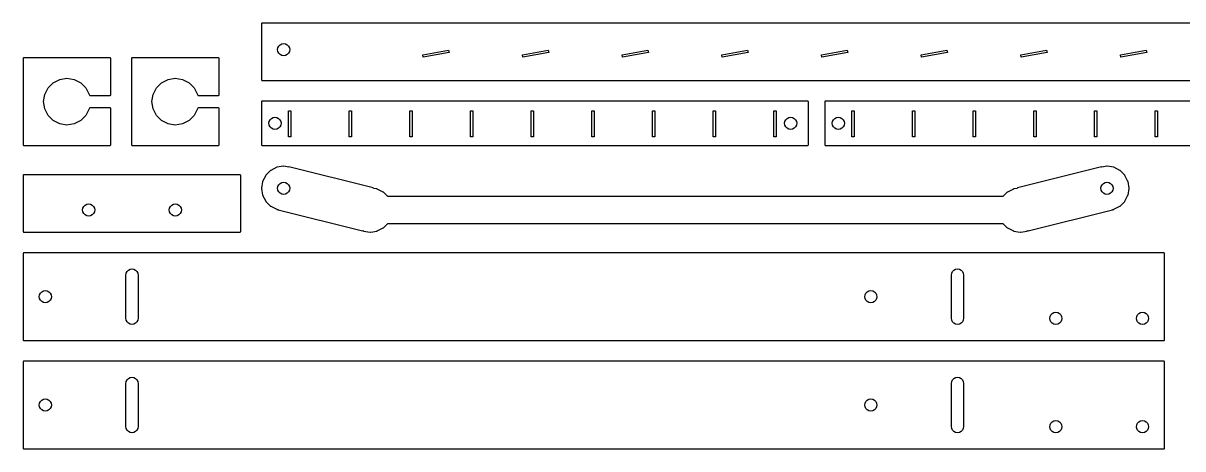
# Model space of a CAD drawing. Header units: metres. Extents: x 5 to 415, y 5 to 293.
# Drawn here: x 4.9 to 272.5, y 194.9 to 293.1 of the extents above; entities that cross this region are included whole.
import ezdxf

# ---------------------------------------------------------------- set-up
doc = ezdxf.new("R2010")
doc.units = ezdxf.units.M

msp = doc.modelspace()

# ---------------------------------------------------------------- linework, layer by layer
for p, q in [((60, 293.1), (59.9, 293)), ((59.9, 293), (59.9, 280)), ((304, 293.1), (60, 293.1)), ((63.6012, 287), (63.6697, 287.432)), ((63.6697, 286.568), (63.6012, 287)), ((63.6697, 287.432), (63.8684, 287.822)), ((63.8684, 286.178), (63.6697, 286.568)), ((63.8684, 287.822), (64.1779, 288.132)), ((64.1779, 288.132), (64.5677, 288.33)), ((64.5677, 288.33), (65, 288.399)), ((65, 288.399), (65.4323, 288.33)), ((65.4323, 288.33), (65.8222, 288.132)), ((65.8222, 288.132), (66.1316, 287.822)), ((66.1316, 287.822), (66.3303, 287.432)), ((66.3303, 286.568), (66.1316, 286.178)), ((66.3303, 287.432), (66.3988, 287)), ((66.3988, 287), (66.3303, 286.568)), ((97.1158, 285.822), (103.074, 286.873)), ((103.168, 286.341), (97.2096, 285.291)), ((103.074, 286.873), (103.168, 286.341)), ((120.116, 285.822), (126.074, 286.873)), ((126.168, 286.341), (120.21, 285.291)), ((126.074, 286.873), (126.168, 286.341)), ((143.116, 285.822), (149.074, 286.873)), ((149.168, 286.341), (143.21, 285.291)), ((149.074, 286.873), (149.168, 286.341)), ((166.116, 285.822), (172.074, 286.873)), ((172.168, 286.341), (166.21, 285.291)), ((172.074, 286.873), (172.168, 286.341)), ((189.116, 285.822), (195.074, 286.873)), ((195.168, 286.341), (189.21, 285.291)), ((195.074, 286.873), (195.168, 286.341)), ((212.116, 285.822), (218.074, 286.873)), ((218.168, 286.341), (212.21, 285.291)), ((218.074, 286.873), (218.168, 286.341)), ((235.116, 285.822), (241.074, 286.873)), ((241.168, 286.341), (235.21, 285.291)), ((241.074, 286.873), (241.168, 286.341)), ((258.116, 285.822), (264.074, 286.873)), ((264.168, 286.341), (258.21, 285.291)), ((264.074, 286.873), (264.168, 286.341)), ((5, 285.1), (4.89999, 285)), ((4.89999, 285), (4.89999, 265)), ((25, 285.1), (5, 285.1)), ((25.1, 285), (25, 285.1)), ((25.1, 276.5), (25.1, 285)), ((30, 285.1), (29.9, 285)), ((29.9, 285), (29.9, 265)), ((50, 285.1), (30, 285.1)), ((50.1, 285), (50, 285.1)), ((50.1, 276.5), (50.1, 285)), ((64.1779, 285.868), (63.8684, 286.178)), ((64.5677, 285.67), (64.1779, 285.868)), ((65, 285.601), (64.5677, 285.67)), ((65.4323, 285.67), (65, 285.601)), ((65.8222, 285.868), (65.4323, 285.67)), ((66.1316, 286.178), (65.8222, 285.868)), ((97.2096, 285.291), (97.1158, 285.822)), ((120.21, 285.291), (120.116, 285.822)), ((143.21, 285.291), (143.116, 285.822)), ((166.21, 285.291), (166.116, 285.822)), ((189.21, 285.291), (189.116, 285.822)), ((212.21, 285.291), (212.116, 285.822)), ((235.21, 285.291), (235.116, 285.822)), ((258.21, 285.291), (258.116, 285.822)), ((10.6323, 278.173), (11.8267, 279.368)), ((11.8267, 279.368), (13.3317, 280.135)), ((13.3317, 280.135), (15, 280.399)), ((15, 280.399), (16.6683, 280.135)), ((16.6683, 280.135), (18.1733, 279.368)), ((18.1733, 279.368), (19.3677, 278.173)), ((35.6323, 278.173), (36.8267, 279.368)), ((36.8267, 279.368), (38.3317, 280.135)), ((38.3317, 280.135), (40, 280.399)), ((40, 280.399), (41.6683, 280.135)), ((41.6683, 280.135), (43.1733, 279.368)), ((43.1733, 279.368), (44.3677, 278.173)), ((59.9, 280), (60, 279.9)), ((60, 279.9), (304, 279.9)), ((9.60124, 275), (9.86548, 276.668)), ((9.86548, 276.668), (10.6323, 278.173)), ((19.3677, 278.173), (20.1345, 276.668)), ((20.1345, 276.668), (20.1637, 276.484)), ((20.1637, 276.484), (20.2624, 276.4)), ((20.2624, 276.4), (25, 276.4)), ((25, 276.4), (25.1, 276.5)), ((34.6012, 275), (34.8655, 276.668)), ((34.8655, 276.668), (35.6323, 278.173)), ((44.3677, 278.173), (45.1345, 276.668)), ((45.1345, 276.668), (45.1637, 276.484)), ((45.1637, 276.484), (45.2624, 276.4)), ((45.2624, 276.4), (50, 276.4)), ((50, 276.4), (50.1, 276.5)), ((9.86548, 273.332), (9.60124, 275)), ((10.6323, 271.827), (9.86548, 273.332)), ((20.1345, 273.332), (19.3677, 271.827)), ((20.1637, 273.516), (20.1345, 273.332)), ((20.2624, 273.6), (20.1637, 273.516)), ((25, 273.6), (20.2624, 273.6)), ((25.1, 273.5), (25, 273.6)), ((25.1, 265), (25.1, 273.5)), ((34.8655, 273.332), (34.6012, 275)), ((35.6323, 271.827), (34.8655, 273.332)), ((45.1345, 273.332), (44.3677, 271.827)), ((45.1637, 273.516), (45.1345, 273.332)), ((45.2624, 273.6), (45.1637, 273.516)), ((50, 273.6), (45.2624, 273.6)), ((50.1, 273.5), (50, 273.6)), ((50.1, 265), (50.1, 273.5)), ((60, 275.1), (59.9, 275)), ((59.9, 275), (59.9, 265)), ((186, 275.1), (60, 275.1)), ((186.1, 275), (186, 275.1)), ((186.1, 265), (186.1, 275)), ((190, 275.1), (189.9, 275)), ((189.9, 275), (189.9, 265)), ((316, 275.1), (190, 275.1)), ((11.8267, 270.632), (10.6323, 271.827)), ((13.3317, 269.865), (11.8267, 270.632)), ((18.1733, 270.632), (16.6683, 269.865)), ((19.3677, 271.827), (18.1733, 270.632)), ((36.8267, 270.632), (35.6323, 271.827)), ((38.3317, 269.865), (36.8267, 270.632)), ((43.1733, 270.632), (41.6683, 269.865)), ((44.3677, 271.827), (43.1733, 270.632)), ((61.6012, 270), (61.6697, 270.432)), ((61.6697, 270.432), (61.8684, 270.822)), ((61.8684, 270.822), (62.1778, 271.132)), ((62.1778, 271.132), (62.5677, 271.33)), ((62.5677, 271.33), (63, 271.399)), ((63, 271.399), (63.4323, 271.33)), ((63.4323, 271.33), (63.8221, 271.132)), ((63.8221, 271.132), (64.1316, 270.822)), ((64.1316, 270.822), (64.3303, 270.432)), ((64.3303, 270.432), (64.3988, 270)), ((66.1, 266.85), (66.1, 272.9)), ((66.1, 272.9), (66.64, 272.9)), ((66.64, 272.9), (66.64, 266.85)), ((80.1, 266.85), (80.1, 272.9)), ((80.1, 272.9), (80.64, 272.9)), ((80.64, 272.9), (80.64, 266.85)), ((94.1, 266.85), (94.1, 272.9)), ((94.1, 272.9), (94.64, 272.9)), ((94.64, 272.9), (94.64, 266.85)), ((108.1, 266.85), (108.1, 272.9)), ((108.1, 272.9), (108.64, 272.9)), ((108.64, 272.9), (108.64, 266.85)), ((122.1, 266.85), (122.1, 272.9)), ((122.1, 272.9), (122.64, 272.9)), ((122.64, 272.9), (122.64, 266.85)), ((136.1, 266.85), (136.1, 272.9)), ((136.1, 272.9), (136.64, 272.9)), ((136.64, 272.9), (136.64, 266.85)), ((150.1, 266.85), (150.1, 272.9)), ((150.1, 272.9), (150.64, 272.9)), ((150.64, 272.9), (150.64, 266.85)), ((164.1, 266.85), (164.1, 272.9)), ((164.1, 272.9), (164.64, 272.9)), ((164.64, 272.9), (164.64, 266.85)), ((178.1, 266.85), (178.1, 272.9)), ((178.1, 272.9), (178.64, 272.9)), ((178.64, 272.9), (178.64, 266.85)), ((180.601, 270), (180.67, 270.432)), ((180.67, 270.432), (180.868, 270.822)), ((180.868, 270.822), (181.178, 271.132)), ((181.178, 271.132), (181.568, 271.33)), ((181.568, 271.33), (182, 271.399)), ((182, 271.399), (182.432, 271.33)), ((182.432, 271.33), (182.822, 271.132)), ((182.822, 271.132), (183.132, 270.822)), ((183.132, 270.822), (183.33, 270.432)), ((183.33, 270.432), (183.399, 270)), ((191.601, 270), (191.67, 270.432)), ((191.67, 270.432), (191.868, 270.822)), ((191.868, 270.822), (192.178, 271.132)), ((192.178, 271.132), (192.568, 271.33)), ((192.568, 271.33), (193, 271.399)), ((193, 271.399), (193.432, 271.33)), ((193.432, 271.33), (193.822, 271.132)), ((193.822, 271.132), (194.132, 270.822)), ((194.132, 270.822), (194.33, 270.432)), ((194.33, 270.432), (194.399, 270)), ((196.1, 266.85), (196.1, 272.9)), ((196.1, 272.9), (196.64, 272.9)), ((196.64, 272.9), (196.64, 266.85)), ((210.1, 266.85), (210.1, 272.9)), ((210.1, 272.9), (210.64, 272.9)), ((210.64, 272.9), (210.64, 266.85)), ((224.1, 266.85), (224.1, 272.9)), ((224.1, 272.9), (224.64, 272.9)), ((224.64, 272.9), (224.64, 266.85)), ((238.1, 266.85), (238.1, 272.9)), ((238.1, 272.9), (238.64, 272.9)), ((238.64, 272.9), (238.64, 266.85)), ((252.1, 266.85), (252.1, 272.9)), ((252.1, 272.9), (252.64, 272.9)), ((252.64, 272.9), (252.64, 266.85)), ((266.1, 266.85), (266.1, 272.9)), ((266.1, 272.9), (266.64, 272.9)), ((266.64, 272.9), (266.64, 266.85)), ((15, 269.601), (13.3317, 269.865)), ((16.6683, 269.865), (15, 269.601)), ((40, 269.601), (38.3317, 269.865)), ((41.6683, 269.865), (40, 269.601)), ((61.6697, 269.568), (61.6012, 270)), ((61.8684, 269.178), (61.6697, 269.568)), ((62.1778, 268.868), (61.8684, 269.178)), ((62.5677, 268.67), (62.1778, 268.868)), ((63, 268.601), (62.5677, 268.67)), ((63.4323, 268.67), (63, 268.601)), ((63.8221, 268.868), (63.4323, 268.67)), ((64.1316, 269.178), (63.8221, 268.868)), ((64.3303, 269.568), (64.1316, 269.178)), ((64.3988, 270), (64.3303, 269.568)), ((180.67, 269.568), (180.601, 270)), ((180.868, 269.178), (180.67, 269.568)), ((181.178, 268.868), (180.868, 269.178)), ((181.568, 268.67), (181.178, 268.868)), ((182, 268.601), (181.568, 268.67)), ((182.432, 268.67), (182, 268.601)), ((182.822, 268.868), (182.432, 268.67)), ((183.132, 269.178), (182.822, 268.868)), ((183.33, 269.568), (183.132, 269.178)), ((183.399, 270), (183.33, 269.568)), ((191.67, 269.568), (191.601, 270)), ((191.868, 269.178), (191.67, 269.568)), ((192.178, 268.868), (191.868, 269.178)), ((192.568, 268.67), (192.178, 268.868)), ((193, 268.601), (192.568, 268.67)), ((193.432, 268.67), (193, 268.601)), ((193.822, 268.868), (193.432, 268.67)), ((194.132, 269.178), (193.822, 268.868)), ((194.33, 269.568), (194.132, 269.178)), ((194.399, 270), (194.33, 269.568)), ((4.89999, 265), (5, 264.9)), ((25, 264.9), (25.1, 265)), ((29.9, 265), (30, 264.9)), ((50, 264.9), (50.1, 265)), ((59.9, 265), (60, 264.9)), ((66.64, 266.85), (66.1, 266.85)), ((80.64, 266.85), (80.1, 266.85)), ((94.64, 266.85), (94.1, 266.85)), ((108.64, 266.85), (108.1, 266.85)), ((122.64, 266.85), (122.1, 266.85)), ((136.64, 266.85), (136.1, 266.85)), ((150.64, 266.85), (150.1, 266.85)), ((164.64, 266.85), (164.1, 266.85)), ((178.64, 266.85), (178.1, 266.85)), ((186, 264.9), (186.1, 265)), ((189.9, 265), (190, 264.9)), ((196.64, 266.85), (196.1, 266.85)), ((210.64, 266.85), (210.1, 266.85)), ((224.64, 266.85), (224.1, 266.85)), ((238.64, 266.85), (238.1, 266.85)), ((252.64, 266.85), (252.1, 266.85)), ((266.64, 266.85), (266.1, 266.85)), ((5, 264.9), (25, 264.9)), ((30, 264.9), (50, 264.9)), ((60, 264.9), (186, 264.9)), ((190, 264.9), (316, 264.9)), ((63.4095, 259.844), (62.0157, 259.134)), ((63.4393, 259.854), (63.4095, 259.844)), ((64.9844, 260.099), (63.4393, 259.854)), ((65.0156, 260.099), (64.9844, 260.099)), ((66.181, 259.914), (65.0156, 260.099)), ((66.2369, 259.948), (66.181, 259.914)), ((85.6398, 255.097), (66.2369, 259.948)), ((253.763, 259.948), (234.36, 255.097)), ((253.819, 259.914), (253.763, 259.948)), ((254.984, 260.099), (253.819, 259.914)), ((255.016, 260.099), (254.984, 260.099)), ((256.561, 259.854), (255.016, 260.099)), ((256.59, 259.844), (256.561, 259.854)), ((257.984, 259.134), (256.59, 259.844)), ((5, 258.1), (4.89999, 258)), ((4.89999, 258), (4.89999, 245)), ((55, 258.1), (5, 258.1)), ((55.1, 258), (55, 258.1)), ((55.1, 245), (55.1, 258)), ((60.8658, 257.984), (60.1556, 256.59)), ((60.8842, 258.01), (60.8658, 257.984)), ((61.9904, 259.116), (60.8842, 258.01)), ((62.0157, 259.134), (61.9904, 259.116)), ((258.01, 259.116), (257.984, 259.134)), ((259.116, 258.01), (258.01, 259.116)), ((259.134, 257.984), (259.116, 258.01)), ((259.844, 256.59), (259.134, 257.984)), ((60.146, 256.561), (59.9012, 255.016)), ((59.9012, 255.016), (59.9012, 254.984)), ((59.9012, 254.984), (60.146, 253.439)), ((60.1556, 256.59), (60.146, 256.561)), ((63.6012, 255), (63.6697, 255.432)), ((63.6697, 254.568), (63.6012, 255)), ((63.6697, 255.432), (63.8684, 255.822)), ((63.8684, 254.178), (63.6697, 254.568)), ((63.8684, 255.822), (64.1779, 256.132)), ((64.1779, 256.132), (64.5677, 256.33)), ((64.5677, 256.33), (65, 256.399)), ((65, 256.399), (65.4323, 256.33)), ((65.4323, 256.33), (65.8221, 256.132)), ((65.8221, 256.132), (66.1316, 255.822)), ((66.1316, 255.822), (66.3303, 255.432)), ((66.3303, 254.568), (66.1316, 254.178)), ((66.3303, 255.432), (66.3988, 255)), ((66.3988, 255), (66.3303, 254.568)), ((85.7041, 254.99), (85.6398, 255.097)), ((86.5607, 254.854), (85.7041, 254.99)), ((86.5905, 254.844), (86.5607, 254.854)), ((87.9843, 254.134), (86.5905, 254.844)), ((233.41, 254.844), (232.016, 254.134)), ((233.439, 254.854), (233.41, 254.844)), ((234.296, 254.99), (233.439, 254.854)), ((234.36, 255.097), (234.296, 254.99)), ((253.601, 255), (253.67, 255.432)), ((253.67, 254.568), (253.601, 255)), ((253.67, 255.432), (253.868, 255.822)), ((253.868, 254.178), (253.67, 254.568)), ((253.868, 255.822), (254.178, 256.132)), ((254.178, 256.132), (254.568, 256.33)), ((254.568, 256.33), (255, 256.399)), ((255, 256.399), (255.432, 256.33)), ((255.432, 256.33), (255.822, 256.132)), ((255.822, 256.132), (256.132, 255.822)), ((256.132, 255.822), (256.33, 255.432)), ((256.33, 254.568), (256.132, 254.178)), ((256.33, 255.432), (256.399, 255)), ((256.399, 255), (256.33, 254.568)), ((259.854, 256.561), (259.844, 256.59)), ((260.099, 255.016), (259.854, 256.561)), ((259.854, 253.439), (260.099, 254.984)), ((260.099, 254.984), (260.099, 255.016)), ((60.146, 253.439), (60.1556, 253.41)), ((60.1556, 253.41), (60.8658, 252.016)), ((60.8658, 252.016), (60.8842, 251.99)), ((60.8842, 251.99), (61.9904, 250.884)), ((64.1779, 253.868), (63.8684, 254.178)), ((64.5677, 253.67), (64.1779, 253.868)), ((65, 253.601), (64.5677, 253.67)), ((65.4323, 253.67), (65, 253.601)), ((65.8221, 253.868), (65.4323, 253.67)), ((66.1316, 254.178), (65.8221, 253.868)), ((88.0096, 254.116), (87.9843, 254.134)), ((89.0254, 253.1), (88.0096, 254.116)), ((230.975, 253.1), (89.0254, 253.1)), ((231.99, 254.116), (230.975, 253.1)), ((232.016, 254.134), (231.99, 254.116)), ((254.178, 253.868), (253.868, 254.178)), ((254.568, 253.67), (254.178, 253.868)), ((255, 253.601), (254.568, 253.67)), ((255.432, 253.67), (255, 253.601)), ((255.822, 253.868), (255.432, 253.67)), ((256.132, 254.178), (255.822, 253.868)), ((258.01, 250.884), (259.116, 251.99)), ((259.116, 251.99), (259.134, 252.016)), ((259.134, 252.016), (259.844, 253.41)), ((259.844, 253.41), (259.854, 253.439)), ((18.6012, 250), (18.6697, 250.432)), ((18.6697, 249.568), (18.6012, 250)), ((18.6697, 250.432), (18.8684, 250.822)), ((18.8684, 249.178), (18.6697, 249.568)), ((18.8684, 250.822), (19.1778, 251.132)), ((19.1778, 248.868), (18.8684, 249.178)), ((19.1778, 251.132), (19.5677, 251.33)), ((19.5677, 251.33), (20, 251.399)), ((20, 251.399), (20.4323, 251.33)), ((20.4323, 251.33), (20.8221, 251.132)), ((20.8221, 251.132), (21.1316, 250.822)), ((21.1316, 249.178), (20.8221, 248.868)), ((21.1316, 250.822), (21.3303, 250.432)), ((21.3303, 249.568), (21.1316, 249.178)), ((21.3303, 250.432), (21.3988, 250)), ((21.3988, 250), (21.3303, 249.568)), ((38.6012, 250), (38.6697, 250.432)), ((38.6697, 249.568), (38.6012, 250)), ((38.6697, 250.432), (38.8684, 250.822)), ((38.8684, 249.178), (38.6697, 249.568)), ((38.8684, 250.822), (39.1778, 251.132)), ((39.1778, 248.868), (38.8684, 249.178)), ((39.1778, 251.132), (39.5677, 251.33)), ((39.5677, 251.33), (40, 251.399)), ((40, 251.399), (40.4323, 251.33)), ((40.4323, 251.33), (40.8221, 251.132)), ((40.8221, 251.132), (41.1316, 250.822)), ((41.1316, 249.178), (40.8221, 248.868)), ((41.1316, 250.822), (41.3303, 250.432)), ((41.3303, 249.568), (41.1316, 249.178)), ((41.3303, 250.432), (41.3988, 250)), ((41.3988, 250), (41.3303, 249.568)), ((61.9904, 250.884), (62.0157, 250.866)), ((62.0157, 250.866), (63.4095, 250.156)), ((63.4095, 250.156), (63.4393, 250.146)), ((63.4393, 250.146), (63.735, 250.099)), ((63.735, 250.099), (63.7631, 250.052)), ((63.7631, 250.052), (83.1659, 245.202)), ((236.834, 245.202), (256.237, 250.052)), ((256.237, 250.052), (256.265, 250.099)), ((256.265, 250.099), (256.561, 250.146)), ((256.561, 250.146), (256.59, 250.156)), ((256.59, 250.156), (257.984, 250.866)), ((257.984, 250.866), (258.01, 250.884)), ((19.5677, 248.67), (19.1778, 248.868)), ((20, 248.601), (19.5677, 248.67)), ((20.4323, 248.67), (20, 248.601)), ((20.8221, 248.868), (20.4323, 248.67)), ((39.5677, 248.67), (39.1778, 248.868)), ((40, 248.601), (39.5677, 248.67)), ((40.4323, 248.67), (40, 248.601)), ((40.8221, 248.868), (40.4323, 248.67)), ((88.0096, 245.884), (89.0254, 246.9)), ((89.0254, 246.9), (230.975, 246.9)), ((230.975, 246.9), (231.99, 245.884)), ((4.89999, 245), (5, 244.9)), ((5, 244.9), (55, 244.9)), ((55, 244.9), (55.1, 245)), ((83.1659, 245.202), (83.2364, 245.244)), ((83.2364, 245.244), (83.4095, 245.156)), ((83.4095, 245.156), (83.4393, 245.146)), ((83.4393, 245.146), (84.9844, 244.901)), ((84.9844, 244.901), (85.0156, 244.901)), ((85.0156, 244.901), (86.5607, 245.146)), ((86.5607, 245.146), (86.5905, 245.156)), ((86.5905, 245.156), (87.9843, 245.866)), ((87.9843, 245.866), (88.0096, 245.884)), ((231.99, 245.884), (232.016, 245.866)), ((232.016, 245.866), (233.41, 245.156)), ((233.41, 245.156), (233.439, 245.146)), ((233.439, 245.146), (234.984, 244.901)), ((234.984, 244.901), (235.016, 244.901)), ((235.016, 244.901), (236.561, 245.146)), ((236.561, 245.146), (236.59, 245.156)), ((236.59, 245.156), (236.764, 245.244)), ((236.764, 245.244), (236.834, 245.202)), ((5, 240.1), (4.89999, 240)), ((4.89999, 240), (4.89999, 220)), ((268.2, 240.1), (5, 240.1)), ((268.3, 240), (268.2, 240.1)), ((268.3, 220), (268.3, 240)), ((28.6697, 235.432), (28.8684, 235.822)), ((28.8684, 235.822), (29.1778, 236.132)), ((29.1778, 236.132), (29.5677, 236.33)), ((29.5677, 236.33), (30, 236.399)), ((30, 236.399), (30.4323, 236.33)), ((30.4323, 236.33), (30.8221, 236.132)), ((30.8221, 236.132), (31.1316, 235.822)), ((31.1316, 235.822), (31.3303, 235.432)), ((219.17, 235.432), (219.368, 235.822)), ((219.368, 235.822), (219.678, 236.132)), ((219.678, 236.132), (220.068, 236.33)), ((220.068, 236.33), (220.5, 236.399)), ((220.5, 236.399), (220.932, 236.33)), ((220.932, 236.33), (221.322, 236.132)), ((221.322, 236.132), (221.632, 235.822)), ((221.632, 235.822), (221.83, 235.432)), ((28.6, 234.992), (28.6697, 235.432)), ((28.6, 225.008), (28.6, 234.992)), ((31.3303, 235.432), (31.4, 234.992)), ((31.4, 234.992), (31.4, 225.008)), ((219.1, 234.992), (219.17, 235.432)), ((219.1, 225.008), (219.1, 234.992)), ((221.83, 235.432), (221.9, 234.992)), ((221.9, 234.992), (221.9, 225.008)), ((8.60124, 230), (8.66972, 230.432)), ((8.66972, 230.432), (8.86838, 230.822)), ((8.86838, 230.822), (9.17786, 231.132)), ((9.17786, 231.132), (9.56775, 231.33)), ((9.56775, 231.33), (10, 231.399)), ((10, 231.399), (10.4323, 231.33)), ((10.4323, 231.33), (10.8222, 231.132)), ((10.8222, 231.132), (11.1316, 230.822)), ((11.1316, 230.822), (11.3303, 230.432)), ((11.3303, 230.432), (11.3988, 230)), ((199.101, 230), (199.17, 230.432)), ((199.17, 230.432), (199.368, 230.822)), ((199.368, 230.822), (199.678, 231.132)), ((199.678, 231.132), (200.068, 231.33)), ((200.068, 231.33), (200.5, 231.399)), ((200.5, 231.399), (200.932, 231.33)), ((200.932, 231.33), (201.322, 231.132)), ((201.322, 231.132), (201.632, 230.822)), ((201.632, 230.822), (201.83, 230.432)), ((201.83, 230.432), (201.899, 230)), ((8.66972, 229.568), (8.60124, 230)), ((8.86838, 229.178), (8.66972, 229.568)), ((9.17786, 228.868), (8.86838, 229.178)), ((9.56775, 228.67), (9.17786, 228.868)), ((10, 228.601), (9.56775, 228.67)), ((10.4323, 228.67), (10, 228.601)), ((10.8222, 228.868), (10.4323, 228.67)), ((11.1316, 229.178), (10.8222, 228.868)), ((11.3303, 229.568), (11.1316, 229.178)), ((11.3988, 230), (11.3303, 229.568)), ((199.17, 229.568), (199.101, 230)), ((199.368, 229.178), (199.17, 229.568)), ((199.678, 228.868), (199.368, 229.178)), ((200.068, 228.67), (199.678, 228.868)), ((200.5, 228.601), (200.068, 228.67)), ((200.932, 228.67), (200.5, 228.601)), ((201.322, 228.868), (200.932, 228.67)), ((201.632, 229.178), (201.322, 228.868)), ((201.83, 229.568), (201.632, 229.178)), ((201.899, 230), (201.83, 229.568)), ((28.6697, 224.568), (28.6, 225.008)), ((31.4, 225.008), (31.3303, 224.568)), ((219.17, 224.568), (219.1, 225.008)), ((221.9, 225.008), (221.83, 224.568)), ((241.801, 225), (241.87, 225.432)), ((241.87, 224.568), (241.801, 225)), ((241.87, 225.432), (242.068, 225.822)), ((242.068, 225.822), (242.378, 226.132)), ((242.378, 226.132), (242.768, 226.33)), ((242.768, 226.33), (243.2, 226.399)), ((243.2, 226.399), (243.632, 226.33)), ((243.632, 226.33), (244.022, 226.132)), ((244.022, 226.132), (244.332, 225.822)), ((244.332, 225.822), (244.53, 225.432)), ((244.53, 225.432), (244.599, 225)), ((244.599, 225), (244.53, 224.568)), ((261.801, 225), (261.87, 225.432)), ((261.87, 224.568), (261.801, 225)), ((261.87, 225.432), (262.068, 225.822)), ((262.068, 225.822), (262.378, 226.132)), ((262.378, 226.132), (262.768, 226.33)), ((262.768, 226.33), (263.2, 226.399)), ((263.2, 226.399), (263.632, 226.33)), ((263.632, 226.33), (264.022, 226.132)), ((264.022, 226.132), (264.332, 225.822)), ((264.332, 225.822), (264.53, 225.432)), ((264.53, 225.432), (264.599, 225)), ((264.599, 225), (264.53, 224.568)), ((28.8684, 224.178), (28.6697, 224.568)), ((29.1778, 223.868), (28.8684, 224.178)), ((29.5677, 223.67), (29.1778, 223.868)), ((30, 223.601), (29.5677, 223.67)), ((30.4323, 223.67), (30, 223.601)), ((30.8221, 223.868), (30.4323, 223.67)), ((31.1316, 224.178), (30.8221, 223.868)), ((31.3303, 224.568), (31.1316, 224.178)), ((219.368, 224.178), (219.17, 224.568)), ((219.678, 223.868), (219.368, 224.178)), ((220.068, 223.67), (219.678, 223.868)), ((220.5, 223.601), (220.068, 223.67)), ((220.932, 223.67), (220.5, 223.601)), ((221.322, 223.868), (220.932, 223.67)), ((221.632, 224.178), (221.322, 223.868)), ((221.83, 224.568), (221.632, 224.178)), ((242.068, 224.178), (241.87, 224.568)), ((242.378, 223.868), (242.068, 224.178)), ((242.768, 223.67), (242.378, 223.868)), ((243.2, 223.601), (242.768, 223.67)), ((243.632, 223.67), (243.2, 223.601)), ((244.022, 223.868), (243.632, 223.67)), ((244.332, 224.178), (244.022, 223.868)), ((244.53, 224.568), (244.332, 224.178)), ((262.068, 224.178), (261.87, 224.568)), ((262.378, 223.868), (262.068, 224.178)), ((262.768, 223.67), (262.378, 223.868)), ((263.2, 223.601), (262.768, 223.67)), ((263.632, 223.67), (263.2, 223.601)), ((264.022, 223.868), (263.632, 223.67)), ((264.332, 224.178), (264.022, 223.868)), ((264.53, 224.568), (264.332, 224.178)), ((4.89999, 220), (5, 219.9)), ((5, 219.9), (268.2, 219.9)), ((268.2, 219.9), (268.3, 220)), ((5, 215.1), (4.89999, 215)), ((4.89999, 215), (4.89999, 195)), ((268.2, 215.1), (5, 215.1)), ((268.3, 215), (268.2, 215.1)), ((268.3, 195), (268.3, 215)), ((28.6, 209.992), (28.6697, 210.432)), ((28.6, 200.008), (28.6, 209.992)), ((28.6697, 210.432), (28.8684, 210.822)), ((28.8684, 210.822), (29.1778, 211.132)), ((29.1778, 211.132), (29.5677, 211.33)), ((29.5677, 211.33), (30, 211.399)), ((30, 211.399), (30.4323, 211.33)), ((30.4323, 211.33), (30.8221, 211.132)), ((30.8221, 211.132), (31.1316, 210.822)), ((31.1316, 210.822), (31.3303, 210.432)), ((31.3303, 210.432), (31.4, 209.992)), ((31.4, 209.992), (31.4, 200.008)), ((219.1, 209.992), (219.17, 210.432)), ((219.1, 200.008), (219.1, 209.992)), ((219.17, 210.432), (219.368, 210.822)), ((219.368, 210.822), (219.678, 211.132)), ((219.678, 211.132), (220.068, 211.33)), ((220.068, 211.33), (220.5, 211.399)), ((220.5, 211.399), (220.932, 211.33)), ((220.932, 211.33), (221.322, 211.132)), ((221.322, 211.132), (221.632, 210.822)), ((221.632, 210.822), (221.83, 210.432)), ((221.83, 210.432), (221.9, 209.992)), ((221.9, 209.992), (221.9, 200.008)), ((8.86838, 205.822), (9.17786, 206.132)), ((9.17786, 206.132), (9.56775, 206.33)), ((9.56775, 206.33), (10, 206.399)), ((10, 206.399), (10.4323, 206.33)), ((10.4323, 206.33), (10.8222, 206.132)), ((10.8222, 206.132), (11.1316, 205.822)), ((199.368, 205.822), (199.678, 206.132)), ((199.678, 206.132), (200.068, 206.33)), ((200.068, 206.33), (200.5, 206.399)), ((200.5, 206.399), (200.932, 206.33)), ((200.932, 206.33), (201.322, 206.132)), ((201.322, 206.132), (201.632, 205.822)), ((8.60124, 205), (8.66972, 205.432)), ((8.66972, 204.568), (8.60124, 205)), ((8.66972, 205.432), (8.86838, 205.822)), ((8.86838, 204.178), (8.66972, 204.568)), ((9.17786, 203.868), (8.86838, 204.178)), ((9.56775, 203.67), (9.17786, 203.868)), ((10, 203.601), (9.56775, 203.67)), ((10.4323, 203.67), (10, 203.601)), ((10.8222, 203.868), (10.4323, 203.67)), ((11.1316, 204.178), (10.8222, 203.868)), ((11.1316, 205.822), (11.3303, 205.432)), ((11.3303, 204.568), (11.1316, 204.178)), ((11.3303, 205.432), (11.3988, 205)), ((11.3988, 205), (11.3303, 204.568)), ((199.101, 205), (199.17, 205.432)), ((199.17, 204.568), (199.101, 205)), ((199.17, 205.432), (199.368, 205.822)), ((199.368, 204.178), (199.17, 204.568)), ((199.678, 203.868), (199.368, 204.178)), ((200.068, 203.67), (199.678, 203.868)), ((200.5, 203.601), (200.068, 203.67)), ((200.932, 203.67), (200.5, 203.601)), ((201.322, 203.868), (200.932, 203.67)), ((201.632, 204.178), (201.322, 203.868)), ((201.632, 205.822), (201.83, 205.432)), ((201.83, 204.568), (201.632, 204.178)), ((201.83, 205.432), (201.899, 205)), ((201.899, 205), (201.83, 204.568)), ((241.87, 200.432), (242.068, 200.822)), ((242.068, 200.822), (242.378, 201.132)), ((242.378, 201.132), (242.768, 201.33)), ((242.768, 201.33), (243.2, 201.399)), ((243.2, 201.399), (243.632, 201.33)), ((243.632, 201.33), (244.022, 201.132)), ((244.022, 201.132), (244.332, 200.822)), ((244.332, 200.822), (244.53, 200.432)), ((261.87, 200.432), (262.068, 200.822)), ((262.068, 200.822), (262.378, 201.132)), ((262.378, 201.132), (262.768, 201.33)), ((262.768, 201.33), (263.2, 201.399)), ((263.2, 201.399), (263.632, 201.33)), ((263.632, 201.33), (264.022, 201.132)), ((264.022, 201.132), (264.332, 200.822)), ((264.332, 200.822), (264.53, 200.432)), ((28.6697, 199.568), (28.6, 200.008)), ((28.8684, 199.178), (28.6697, 199.568)), ((29.1778, 198.868), (28.8684, 199.178)), ((29.5677, 198.67), (29.1778, 198.868)), ((30, 198.601), (29.5677, 198.67)), ((30.4323, 198.67), (30, 198.601)), ((30.8221, 198.868), (30.4323, 198.67)), ((31.1316, 199.178), (30.8221, 198.868)), ((31.3303, 199.568), (31.1316, 199.178)), ((31.4, 200.008), (31.3303, 199.568)), ((219.17, 199.568), (219.1, 200.008)), ((219.368, 199.178), (219.17, 199.568)), ((219.678, 198.868), (219.368, 199.178)), ((220.068, 198.67), (219.678, 198.868)), ((220.5, 198.601), (220.068, 198.67)), ((220.932, 198.67), (220.5, 198.601)), ((221.322, 198.868), (220.932, 198.67)), ((221.632, 199.178), (221.322, 198.868)), ((221.83, 199.568), (221.632, 199.178)), ((221.9, 200.008), (221.83, 199.568)), ((241.801, 200), (241.87, 200.432)), ((241.87, 199.568), (241.801, 200)), ((242.068, 199.178), (241.87, 199.568)), ((242.378, 198.868), (242.068, 199.178)), ((242.768, 198.67), (242.378, 198.868)), ((243.2, 198.601), (242.768, 198.67)), ((243.632, 198.67), (243.2, 198.601)), ((244.022, 198.868), (243.632, 198.67)), ((244.332, 199.178), (244.022, 198.868)), ((244.53, 199.568), (244.332, 199.178)), ((244.53, 200.432), (244.599, 200)), ((244.599, 200), (244.53, 199.568)), ((261.801, 200), (261.87, 200.432)), ((261.87, 199.568), (261.801, 200)), ((262.068, 199.178), (261.87, 199.568)), ((262.378, 198.868), (262.068, 199.178)), ((262.768, 198.67), (262.378, 198.868)), ((263.2, 198.601), (262.768, 198.67)), ((263.632, 198.67), (263.2, 198.601)), ((264.022, 198.868), (263.632, 198.67)), ((264.332, 199.178), (264.022, 198.868)), ((264.53, 199.568), (264.332, 199.178)), ((264.53, 200.432), (264.599, 200)), ((264.599, 200), (264.53, 199.568)), ((4.89999, 195), (5, 194.9)), ((5, 194.9), (268.2, 194.9)), ((268.2, 194.9), (268.3, 195))]:
    msp.add_line(p, q)

doc.saveas('drawing.dxf')
